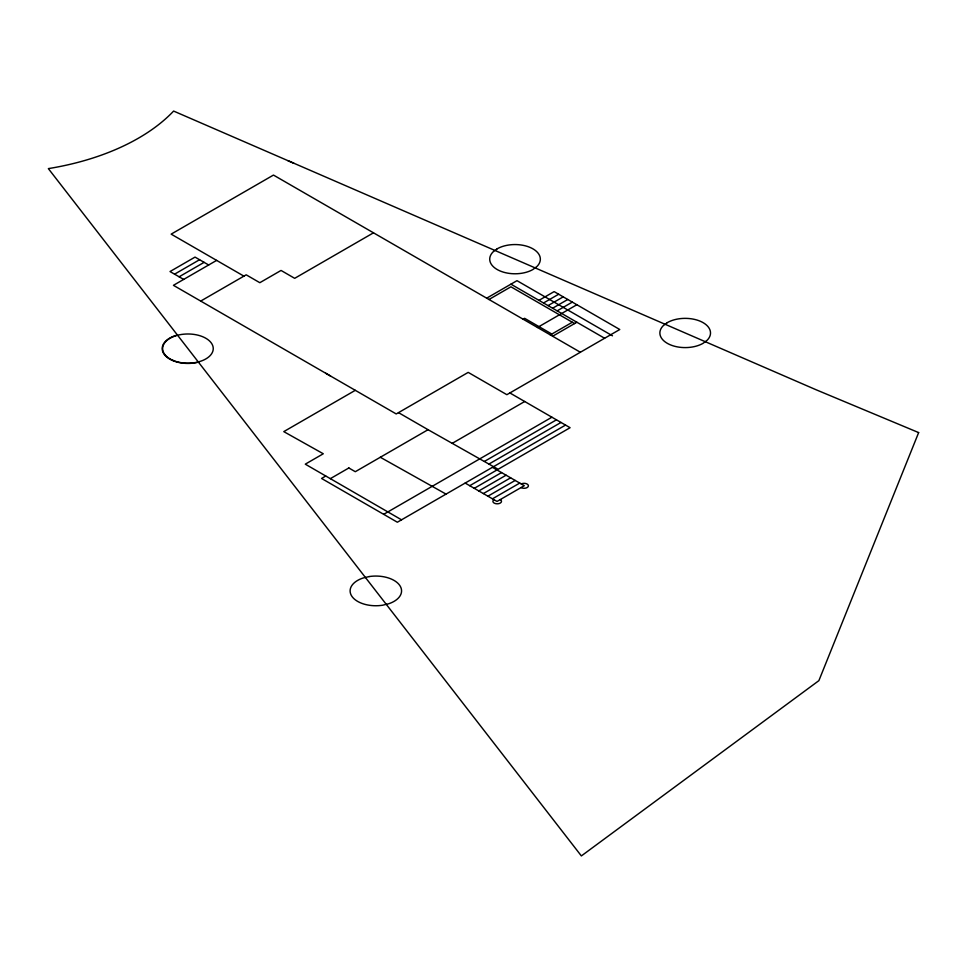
<?xml version="1.0" encoding="UTF-8"?>
<svg xmlns="http://www.w3.org/2000/svg" width="967" height="967" viewBox="0 0 967 967"><rect width="100%" height="100%" fill="white"/><g stroke="black" fill="none" stroke-linecap="round" stroke-linejoin="round"><path stroke-width="1.45" d="M494.004 499.709L493.484 500.096A4.291 2.478 0 0 0 494.741 503.36A4.291 2.478 0 0 0 500.483 502.925A4.291 2.478 0 0 0 500.229 499.588M174.568 274.169L199.577 259.724M179.125 276.792L204.122 262.347M216.632 260.389L173.431 285.325L396.228 413.949L468.209 372.38L506.865 394.693L619.774 329.505L554.127 291.611L538.97 300.362M200.713 301.075L246.186 274.821L259.821 282.702L281.046 270.446L294.681 278.327L373.492 232.817M486.679 298.174L516.994 280.672L612.474 335.803M488.964 299.492L510.939 286.8L574.591 323.546M355.3 390.317L283.778 431.62L323.292 453.765L305.282 464.16L401.535 519.823M543.514 302.985L558.672 294.234M523.062 319.17L524.573 318.3L551.855 334.05M548.059 305.608L563.217 296.857M552.616 308.231L567.762 299.492M557.161 310.866L572.259 302.139M537.459 327.487L576.864 304.738M550.344 334.92L572.319 322.241M552.616 336.238L576.864 322.241M325.722 476.054L321.564 478.46L397.364 522.228L565.55 425.081M330.279 478.689L348.845 467.968M509.887 392.953L570.095 427.704L498.114 469.273L428.055 429.699L355.3 471.703L348.652 467.859M452.314 443.297L524.706 401.498M383.681 514.335L551.915 417.212M484.467 461.392L556.46 419.835M489.012 464.015L561.005 422.458M469.732 485.7L497.014 469.95M474.277 488.323L501.559 472.573M478.822 490.946L506.104 475.196M483.367 493.569L510.649 477.819M487.912 496.192L515.193 480.442M492.457 498.827L519.738 483.077M521.286 483.959L521.962 483.669A4.291 2.478 0 0 1 527.607 484.382A4.291 2.478 0 0 1 526.858 487.706A4.291 2.478 0 0 1 521.068 487.561M287.888 160.643L293.871 163.29M380.309 457.258L446.053 494.113M510.939 284.177L604.617 338.257M580.369 352.254L273.468 175.075L171.159 234.135L243.914 276.139M208.679 264.982L195.032 257.101L170.023 271.546L183.67 279.415M398.501 412.631L428.055 429.699M492.457 467.327L524.283 485.7L497.014 501.45L465.187 483.077M325.758 373.262L330.581 376.054M198.44 362.142A25.722 14.843 0 0 1 164.45 354.659A25.722 14.843 0 0 1 177.42 335.041M918.65 432.587L818.88 680.647L581.36 855.928L48.35 168.609A206.322 119.122 0 0 0 173.613 111.072L816.1 389.761L918.65 432.587M497.135 248.833L493.11 251.855A25.311 14.614 0 0 0 499.625 270.76A25.311 14.614 0 0 0 532.926 269.503L536.951 266.481A25.311 14.614 0 0 0 530.436 247.576A25.311 14.614 0 0 0 497.135 248.833M667.29 322.64L663.265 325.674A25.311 14.614 0 0 0 669.78 344.578A25.311 14.614 0 0 0 703.094 343.309L707.119 340.287A25.311 14.614 0 0 0 700.604 321.382A25.311 14.614 0 0 0 667.29 322.64M369.176 576.562L362.976 578.048A25.722 14.843 0 0 0 352.073 596.591A25.722 14.843 0 0 0 382.497 605.245L388.698 603.759A25.722 14.843 0 0 0 399.601 585.216A25.722 14.843 0 0 0 369.176 576.562M173.093 360.437A25.311 14.614 0 0 0 213.115 350.09A25.311 14.614 0 0 0 177.59 335.259A25.311 14.614 0 0 0 173.093 360.437"/></g></svg>
